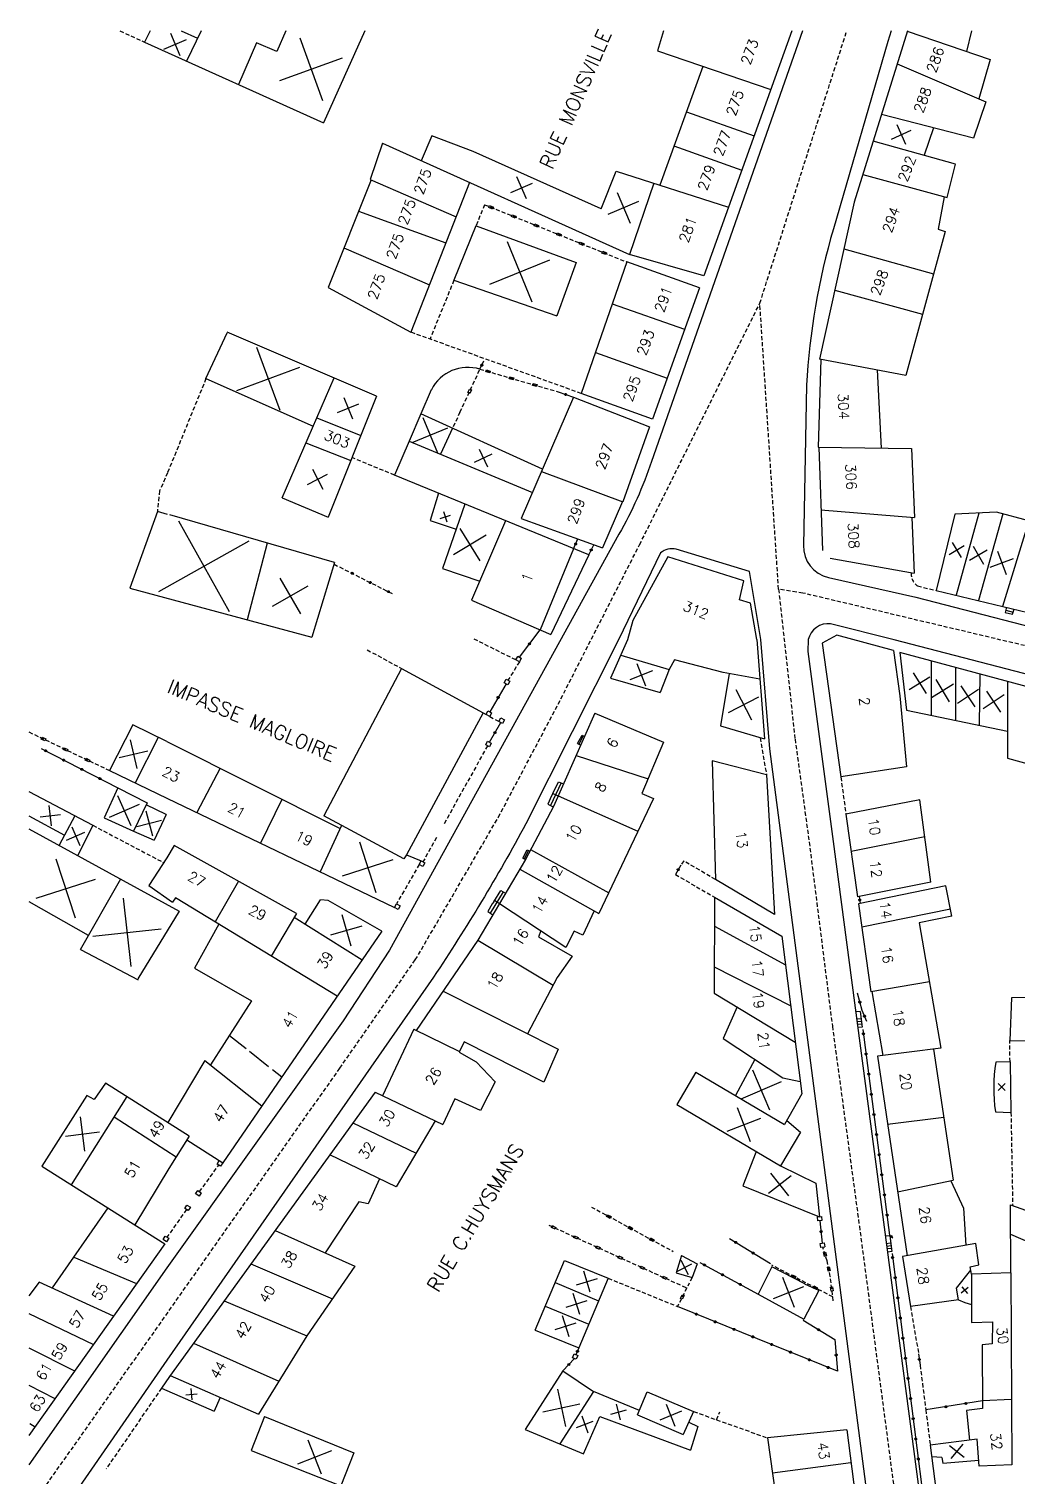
# Model space of a CAD drawing. Header units: millimetres. Extents: x 114000 to 115000, y 124000 to 125000.
# Drawn here: x 114000 to 114121.7, y 124822.1 to 125000.2 of the extents above; entities that cross this region are included whole.
import ezdxf
from ezdxf.enums import TextEntityAlignment as Align

# ---------------------------------------------------------------- set-up
doc = ezdxf.new("R2010")
doc.units = ezdxf.units.MM
doc.linetypes.add('DASHED', pattern=[0.75, 0.5, -0.25])
for name, color, linetype in [('W0001', 6, 'DASHED'), ('W0008', 7, 'CONTINUOUS'), ('W0100', 7, 'CONTINUOUS'), ('W0112', 1, 'DASHED'), ('W0322', 7, 'CONTINUOUS'), ('W0989', 7, 'CONTINUOUS'), ('W0991', 7, 'CONTINUOUS')]:
    doc.layers.add(name, color=color, linetype=linetype)
doc.styles.get("Standard").update_dxf_attribs({"font": 'romans.shx', "width": 0.85})

msp = doc.modelspace()

# ---------------------------------------------------------------- linework, layer by layer
at = {"layer": 'W0001'}
for points in [[(114500, 124825.23), (114463.44, 124840.85), (114433.06, 124853.7), (114416.75, 124858.21), (114409.12, 124859.6), (114400.09, 124860.46), (114376.52, 124862.24), (114350.74, 124864.93), (114327.39, 124868.44), (114275.94, 124875.56), (114247.16, 124879.74), (114233.18, 124882.1), (114221.74, 124883.91), (114214.66, 124885.18), (114209.22, 124887.72), (114172.9, 124906.05), (114141.46, 124919.36), (114135.75, 124921.19), (114095.28, 124930.78), (114092.31, 124931.24), (114090, 124966.46), (114100.71, 125000)], [(114000, 124817.91), (114038.28, 124872.27), (114047.58, 124885.61), (114057.81, 124903.19), (114065.17, 124917.1), (114075.19, 124936.72), (114090, 124966.46)], [(114092.31, 124931.24), (114094.34, 124912.78), (114096.08, 124900.1), (114098.93, 124877.45), (114102.26, 124852.82), (114107.03, 124816.69), (114115.64, 124750.08)]]:
    msp.add_lwpolyline(points, dxfattribs=at)
at = {"layer": 'W0008'}
for points in [[(114095.24, 125000), (114076.66, 124946.97, -0.049659), (114072.66, 124938.03), (114065.35, 124924.76), (114044.4, 124886.82), (114038.69, 124878.12), (114017, 124847.68), (114000, 124823.44)], [(114106.16, 125000), (114105.76, 124998.69), (114099.06, 124975.61, 0.057379), (114095.75, 124956.36), (114095.38, 124936.65, 0.359933), (114098.46, 124932.69), (114109.23, 124930.26), (114129.52, 124925.03), (114135.37, 124923.61, 0.402641), (114138.03, 124925.08), (114150.19, 124949.87), (114168.95, 124990.94), (114169.97, 124992.9), (114173.14, 125000)], [(114112.09, 124750), (114109.8, 124769.52), (114091.24, 124911.6), (114090.11, 124925.04), (114088.74, 124933.42), (114079.71, 124936.17, 0.23032), (114077.77, 124935.72), (114072.6, 124925.03), (114061.2, 124902.37, -0.023855), (114049.82, 124883.49), (114017, 124836.33), (114000, 124811.74)], [(114250.4, 124876.69), (114222.65, 124880.37, -0.066673), (114210.19, 124883.94), (114177.17, 124900.17, 0.048496), (114137.37, 124917.01), (114106.56, 124925.03), (114098.71, 124927, 0.37872), (114095.97, 124925.04), (114095.9, 124923.58), (114099.03, 124900.17), (114118.88, 124750)]]:
    msp.add_lwpolyline(points, format="xyb", dxfattribs=at)
for points in [[(114049.55, 124955.81), (114048.27, 124952.83)], [(114120.91, 124847.07), (114120.88, 124855.44), (114123.42, 124854.57)]]:
    msp.add_lwpolyline(points, dxfattribs=at)
msp.add_arc((114054.07, 124953.47), 5.09, 73.1753, 152.5664, dxfattribs=at)
at = {"layer": 'W0100'}
for points in [[(114014.91, 125000), (114014.25, 124998.6)], [(114018.76, 125000), (114020.77, 124999.1)], [(114021.21, 125000), (114019.41, 124996.25)], [(114031.65, 125000), (114030.51, 124997.47)], [(114041.35, 125000), (114036.26, 124988.66)], [(114078.12, 125000), (114077.4, 124997.52)], [(114093.95, 125000), (114083.11, 124969.83)], [(114108.18, 125000), (114101.63, 124978.9)], [(114108.16, 124999.94), (114118.36, 124996.45)], [(114116.05, 125000), (114115.44, 124997.45)], [(114014.25, 124998.6), (114036.26, 124988.66)], [(114028.04, 124998.52), (114025.8, 124993.37)], [(114030.51, 124997.47), (114028.04, 124998.52)], [(114077.4, 124997.52), (114091.36, 124992.78)], [(114106.92, 124995.95), (114117.85, 124991.25)], [(114118.36, 124996.45), (114116.96, 124991.63)], [(114083, 124995.62), (114077.67, 124981.01)], [(114117.85, 124991.25), (114116.33, 124986.79)], [(114080.96, 124990.04), (114089.3, 124987.05)], [(114116.33, 124986.79), (114104.97, 124989.68)], [(114049.6, 124987.06), (114048.3, 124984.01)], [(114054.7, 124985.15), (114049.6, 124987.06)], [(114111.38, 124988.05), (114110.22, 124984.68)], [(114043.55, 124986.15), (114042, 124981.71)], [(114043.55, 124986.15), (114073.94, 124972.48)], [(114070.48, 124978.08), (114054.7, 124985.15)], [(114079.42, 124985.82), (114087.79, 124982.84)], [(114114.1, 124983.6), (114103.96, 124986.42)], [(114113.06, 124979.46), (114114.1, 124983.6)], [(114042.14, 124981.65), (114036.84, 124968.4)], [(114042, 124981.71), (114052.6, 124977.09)], [(114070.48, 124978.08), (114072.3, 124982.72)], [(114072.3, 124982.72), (114086.15, 124978.3)], [(114102.69, 124982.33), (114113.06, 124979.46)], [(114054.27, 124981.33), (114047.02, 124962.9)], [(114076.97, 124981.23), (114073.94, 124972.48)], [(114101.63, 124978.9), (114097.37, 124959.58)], [(114112.69, 124979.57), (114111.98, 124975.58)], [(114040.59, 124977.78), (114051.35, 124973.89)], [(114055.05, 124976), (114052.33, 124969.28)], [(114055.06, 124976), (114067.4, 124971.49)], [(114112.84, 124975.31), (114107.97, 124957.57)], [(114111.98, 124975.58), (114112.84, 124975.31)], [(114038.79, 124973.29), (114049.31, 124968.73)], [(114100.36, 124973.15), (114111.4, 124970.06)], [(114067.4, 124971.49), (114065, 124964.92)], [(114073.61, 124971.54), (114068.01, 124955.35)], [(114082.58, 124968.37), (114073.61, 124971.54)], [(114083.11, 124969.83), (114073.94, 124972.48)], [(114052.33, 124969.28), (114065, 124964.92)], [(114036.84, 124968.4), (114047.02, 124962.9)], [(114082.58, 124968.37), (114076.78, 124952.2)], [(114099.24, 124968.06), (114110.04, 124965.11)], [(114071.83, 124966.4), (114080.74, 124963.25)], [(114021.8, 124957.18), (114024.39, 124962.8)], [(114042.8, 124955.03), (114024.43, 124962.89)], [(114069.75, 124960.38), (114078.59, 124957.24)], [(114097.5, 124959.56), (114097.17, 124948.72)], [(114107.97, 124957.57), (114097.37, 124959.58)], [(114021.8, 124957.18), (114035, 124951.32)], [(114031.18, 124942.48), (114037.57, 124957.27)], [(114104.44, 124958.24), (114104.96, 124948.61)], [(114042.8, 124955.03), (114036.83, 124940.11)], [(114067.05, 124954.9), (114060.61, 124939.96)], [(114067.05, 124954.9), (114076.43, 124951.25)], [(114076.78, 124952.2), (114068.01, 124955.35)], [(114035.44, 124952.34), (114040.86, 124950.19)], [(114048.27, 124952.83), (114046.83, 124949.47)], [(114063.23, 124946.03), (114048.27, 124952.83)], [(114076.43, 124951.25), (114073.12, 124942.02)], [(114046.83, 124949.47), (114045.03, 124945.29)], [(114046.83, 124949.47), (114062, 124943.17)], [(114052.17, 124951.06), (114050.68, 124947.87)], [(114034.11, 124949.27), (114039.63, 124947.1)], [(114097.17, 124948.72), (114108.67, 124948.56)], [(114097.25, 124948.72), (114097.7, 124936.01)], [(114108.67, 124948.56), (114109.04, 124940.06)], [(114068.95, 124935.47), (114045.03, 124945.29)], [(114063.11, 124945.75), (114073.12, 124942.02)], [(114031.18, 124942.48), (114036.83, 124940.11)], [(114050.44, 124943.07), (114049.4, 124939.71)], [(114015.82, 124940.83), (114012.44, 124931.37)], [(114017.07, 124940.44), (114015.82, 124940.83)], [(114053.68, 124941.73), (114050.93, 124933.82)], [(114073.09, 124942.03), (114070.63, 124936.34)], [(114097.52, 124941.01), (114109.04, 124940.06)], [(114119.16, 124940.73), (114114, 124940.48)], [(114116.96, 124940.62), (114114.18, 124930.51)], [(114123.11, 124939.68), (114119.16, 124940.73)], [(114037.62, 124934.53), (114017.33, 124940.42)], [(114049.4, 124939.71), (114052.62, 124938.66)], [(114058.7, 124939.67), (114054.5, 124929.89)], [(114060.61, 124939.96), (114070.63, 124936.34)], [(114108.7, 124940.08), (114109.02, 124933.22)], [(114114, 124940.48), (114111.71, 124931.1)], [(114119.94, 124940.52), (114116.94, 124929.84)], [(114123.11, 124939.68), (114119.9, 124929.13)], [(114029.34, 124936.93), (114026.89, 124927.48)], [(114067.07, 124936.23), (114062.94, 124926.24)], [(114068.95, 124935.47), (114064.26, 124925.67)], [(114078.67, 124935.23), (114074.35, 124927.39)], [(114088.02, 124932.3), (114078.67, 124935.23)], [(114037.62, 124934.53), (114034.83, 124925.34)], [(114050.93, 124933.82), (114055.52, 124932.26)], [(114098.66, 124935.07), (114109.02, 124933.22)], [(114087.5, 124929.96), (114088.02, 124932.3)], [(114012.44, 124931.37), (114034.83, 124925.34)], [(114054.5, 124929.89), (114064.26, 124925.67)], [(114088.85, 124929.54), (114087.5, 124929.96)], [(114111.71, 124931.1), (114137.36, 124924.94)], [(114089.64, 124925.04), (114088.85, 124929.54)], [(114120.39, 124929.02), (114120.23, 124928.38)], [(114120.23, 124928.38), (114121.11, 124928.17)], [(114120.3, 124928.66), (114121.2, 124928.44)], [(114121.11, 124928.17), (114121.33, 124928.79)], [(114074.35, 124927.39), (114073.72, 124925)], [(114073.72, 124925), (114071.63, 124920.31)], [(114089.64, 124925.04), (114090.58, 124912.81)], [(114099.47, 124925.58), (114097.67, 124924.6)], [(114097.67, 124924.6), (114099.97, 124908.13)], [(114106.45, 124923.69), (114099.47, 124925.58)], [(114072.88, 124923.11), (114078.82, 124921.38)], [(114106.45, 124923.69), (114107.25, 124918.14)], [(114139.13, 124914.87), (114107.26, 124923.47)], [(114107.26, 124923.47), (114108.08, 124916.35)], [(114045.89, 124921.48), (114036.3, 124903.33)], [(114045.89, 124921.48), (114055.93, 124916.03)], [(114078.82, 124921.38), (114077.74, 124918.52)], [(114079.48, 124922.57), (114078.82, 124921.38)], [(114085.48, 124921), (114079.48, 124922.57)], [(114090.02, 124920.17), (114085.48, 124921)], [(114111.12, 124922.43), (114111.12, 124915.72)], [(114114.11, 124921.62), (114114.11, 124915.11)], [(114071.63, 124920.31), (114077.74, 124918.52)], [(114086.21, 124920.87), (114085.17, 124914.42)], [(114117.09, 124920.82), (114117.03, 124914.5)], [(114120.51, 124919.9), (114120.5, 124910.43)], [(114107.25, 124918.14), (114108.07, 124909.38)], [(114055.93, 124916.03), (114046.5, 124898.55)], [(114069.7, 124915.98), (114064.58, 124904.51)], [(114069.7, 124915.98), (114078.13, 124912.41)], [(114108.08, 124916.35), (114120.51, 124913.78)], [(114012.81, 124914.55), (114009.92, 124908.92)], [(114017, 124912.48), (114012.81, 124914.55)], [(114085.17, 124914.42), (114090.58, 124912.81)], [(114015.9, 124912.98), (114013.08, 124907.41)], [(114017, 124912.48), (114038.32, 124901.78)], [(114067.57, 124912.27), (114068.11, 124913.26)], [(114067.57, 124912.27), (114067.94, 124912.05)], [(114067.76, 124912.16), (114068.26, 124913.19)], [(114068.11, 124913.26), (114068.42, 124913.11)], [(114078.13, 124912.41), (114075.48, 124906.1)], [(114067.38, 124910.79), (114076.24, 124907.92)], [(114120.5, 124910.43), (114129.44, 124907.99)], [(114009.92, 124908.92), (114017, 124905.53)], [(114023.54, 124909.2), (114020.68, 124903.77)], [(114090.83, 124908.4), (114084.15, 124910.1)], [(114084.15, 124910.1), (114084.54, 124895.5)], [(114108.07, 124909.38), (114099.97, 124908.13)], [(114010.95, 124906.79), (114009.26, 124903.1)], [(114010.95, 124906.79), (114014.55, 124904.95)], [(114065.52, 124907.41), (114064.22, 124904.63)], [(114064.5, 124906.08), (114065.22, 124907.54)], [(114065.22, 124907.54), (114065.82, 124907.28)], [(114090.83, 124908.4), (114091.8, 124891.22)], [(114000, 124906.35), (114007.87, 124902.18)], [(114014.55, 124904.95), (114012.87, 124901.45)], [(114017, 124905.53), (114045.01, 124892.07)], [(114031.16, 124905.37), (114028.5, 124900)], [(114064.34, 124905.79), (114063.89, 124904.8)], [(114064.5, 124906.08), (114064.34, 124905.79)], [(114064.5, 124906.08), (114065.15, 124905.79)], [(114065.15, 124905.79), (114074.99, 124901.45)], [(114076.9, 124905.5), (114070.19, 124891.33)], [(114075.48, 124906.1), (114076.9, 124905.5)], [(114109.7, 124905.33), (114100.61, 124903.55)], [(114111.07, 124895.17), (114109.7, 124905.33)], [(114000, 124903.33), (114004.38, 124900.97)], [(114005.65, 124903.35), (114003.72, 124899.73)], [(114016.89, 124903.52), (114014.43, 124904.7)], [(114016.89, 124903.52), (114015.41, 124900.34)], [(114046.15, 124898.04), (114036.3, 124903.33)], [(114064.58, 124904.51), (114061.13, 124897.98)], [(114063.89, 124904.8), (114064.55, 124904.45)], [(114100.61, 124903.55), (114102.04, 124893.36)], [(114000, 124901.76), (114018.51, 124891.61)], [(114007.87, 124902.18), (114006.01, 124898.48)], [(114009.26, 124903.1), (114012.87, 124901.45)], [(114012.87, 124901.45), (114015.41, 124900.34)], [(114038.49, 124902.15), (114035.86, 124896.47)], [(114017.9, 124899.71), (114017, 124898.19)], [(114032.95, 124891.34), (114017.9, 124899.71)], [(114110.31, 124900.78), (114101.25, 124898.97)], [(114017, 124898.19), (114014.75, 124894.78)], [(114046.5, 124898.55), (114046.15, 124898.04)], [(114046.5, 124898.55), (114048.31, 124897.8)], [(114061.13, 124897.98), (114055.29, 124888.03)], [(114060.82, 124898.15), (114061.36, 124899.15)], [(114060.82, 124898.15), (114061.13, 124897.97)], [(114061.01, 124898.04), (114061.51, 124899.07)], [(114061.36, 124899.15), (114061.67, 124898.99)], [(114061.77, 124899.19), (114071.39, 124893.87)], [(114060.43, 124896.78), (114070.19, 124891.33)], [(114006.33, 124886.88), (114011.33, 124895.58)], [(114014.75, 124894.78), (114017.68, 124892.72)], [(114025.79, 124895.32), (114022.93, 124890.28)], [(114091.8, 124891.22), (114084.54, 124895.5)], [(114111.07, 124895.17), (114102.04, 124893.36)], [(114112.91, 124894.72), (114102.16, 124892.5)], [(114113.66, 124891.01), (114112.91, 124894.72)], [(114000, 124892.81), (114007.3, 124888.67)], [(114018.06, 124893.25), (114017.68, 124892.72)], [(114037.94, 124881.13), (114018.06, 124893.25)], [(114034, 124890.03), (114035.89, 124893)], [(114036.83, 124892.94), (114035.89, 124893)], [(114043.46, 124889.16), (114036.83, 124892.94)], [(114057.06, 124892.5), (114056.5, 124891.56)], [(114058.41, 124893.98), (114056.81, 124891.35)], [(114057.24, 124892.76), (114057.06, 124892.5)], [(114057.24, 124892.76), (114058.12, 124894.14)], [(114057.93, 124892.52), (114057.34, 124892.91)], [(114066.11, 124887.14), (114057.93, 124892.52)], [(114058.12, 124894.14), (114058.69, 124893.81)], [(114084.43, 124893.33), (114084.38, 124881.52)], [(114084.43, 124893.33), (114092.73, 124888.54)], [(114102.16, 124892.5), (114103.67, 124881.69)], [(114018.51, 124891.61), (114013.42, 124883.29)], [(114032.95, 124891.34), (114029.83, 124886.07)], [(114032.67, 124890.86), (114041.02, 124885.62)], [(114056.5, 124891.56), (114057.12, 124891.15)], [(114069.61, 124891.65), (114068.2, 124888.67)], [(114113.48, 124891.85), (114102.56, 124889.64)], [(114113.66, 124891.01), (114109.64, 124890.16)], [(114023.37, 124890.01), (114020.39, 124884.61)], [(114043.46, 124889.16), (114023.86, 124860.63)], [(114063.02, 124889.18), (114062.73, 124888.44)], [(114067.15, 124889.16), (114066.11, 124887.14)], [(114068.2, 124888.67), (114067.15, 124889.16)], [(114084.42, 124889.76), (114093.17, 124885.01)], [(114109.64, 124890.16), (114112.3, 124874.74)], [(114055.29, 124888.03), (114047.69, 124876.93)], [(114055.29, 124888.03), (114064.54, 124882.51)], [(114062.73, 124888.44), (114066.88, 124886.06)], [(114092.73, 124888.54), (114095.16, 124869.1)], [(114006.33, 124886.88), (114013.44, 124883.17)], [(114066.88, 124886.06), (114065.04, 124883.45)], [(114020.39, 124884.61), (114027.39, 124880.59)], [(114084.39, 124884.74), (114093.8, 124879.95)], [(114050.99, 124881.74), (114065.15, 124874.61)], [(114065.04, 124883.45), (114061.38, 124876.51)], [(114110.89, 124882.93), (114103.67, 124881.69)], [(114027.39, 124880.59), (114022.37, 124872.67)], [(114084.38, 124881.52), (114094.36, 124875.48)], [(114103.8, 124881.72), (114105.16, 124873.85)], [(114120.98, 124880.94), (114120.77, 124875.69)], [(114123.91, 124880.98), (114120.98, 124880.94)], [(114087.2, 124879.82), (114085.48, 124875.95)], [(114102.35, 124879.26), (114101.81, 124879.21)], [(114101.92, 124878.35), (114102.46, 124878.41)], [(114102.35, 124879.26), (114102.6, 124877.32)], [(114047.38, 124877.08), (114043.54, 124868.88)], [(114047.38, 124877.08), (114053.01, 124874.32)], [(114102.51, 124878.03), (114101.97, 124877.97)], [(114102.55, 124877.71), (114102.01, 124877.66)], [(114102.6, 124877.32), (114102.06, 124877.27)], [(114024.68, 124876.31), (114026.74, 124874.7)], [(114053.6, 124875.53), (114052.98, 124874.27)], [(114063.42, 124870.57), (114053.6, 124875.53)], [(114065.15, 124874.61), (114063.42, 124870.57)], [(114085.48, 124875.95), (114092.84, 124871.07)], [(114112.3, 124874.74), (114104.48, 124873.77)], [(114111.37, 124874.62), (114113.8, 124858.47)], [(114120.77, 124875.69), (114135.24, 124875.54)], [(114021.66, 124873.24), (114017.11, 124865.58)], [(114021.66, 124873.24), (114028.68, 124867.65)], [(114027.18, 124874.38), (114029.49, 124872.5)], [(114052.98, 124874.27), (114055.09, 124873.07)], [(114055.09, 124873.07), (114057.42, 124870.61)], [(114089.39, 124873.36), (114086.99, 124868.91)], [(114104.48, 124873.77), (114108.14, 124849.19)], [(114120.81, 124873.07), (114119.06, 124873)], [(114120.81, 124873.07), (114120.93, 124866.83)], [(114029.98, 124872.1), (114031.13, 124871.21)], [(114082.14, 124871.77), (114079.78, 124867.82)], [(114082.14, 124871.77), (114093.04, 124865.34)], [(114092.84, 124871.07), (114094.97, 124870.65)], [(114009.41, 124870.45), (114008.04, 124868.44)], [(114019.75, 124863.92), (114009.41, 124870.45)], [(114042.62, 124869.32), (114017.31, 124834.33)], [(114042.62, 124869.32), (114050.97, 124865.35)], [(114057.42, 124870.61), (114055.61, 124867.07)], [(114007.13, 124868.92), (114001.59, 124860.2)], [(114012.06, 124868.78), (114005.21, 124857.92)], [(114008.04, 124868.44), (114007.13, 124868.92)], [(114052.44, 124868.5), (114050.97, 124865.35)], [(114055.61, 124867.07), (114052.44, 124868.5)], [(114079.78, 124867.82), (114092.55, 124860.24)], [(114095.16, 124869.1), (114093.04, 124865.34)], [(114010.48, 124866.28), (114018.15, 124861.36)], [(114050.01, 124865.81), (114045.24, 124857.66)], [(114093.31, 124865.82), (114095, 124864.42)], [(114112.64, 124866.22), (114105.74, 124865.34)], [(114119.02, 124866.92), (114120.93, 124866.83)], [(114019.75, 124863.92), (114017.24, 124859.91)], [(114039.88, 124865.53), (114047.67, 124861.81)], [(114095, 124864.42), (114092.55, 124860.24)], [(114019.45, 124863.44), (114023.86, 124860.63)], [(114045.24, 124857.66), (114037.04, 124861.61)], [(114089.53, 124861.88), (114087.9, 124857.79)], [(114001.59, 124860.2), (114016.72, 124850.66)], [(114017.24, 124859.91), (114013.02, 124852.99)], [(114043.17, 124858.66), (114041.77, 124855.57)], [(114092.55, 124860.24), (114096.89, 124858.14)], [(114087.9, 124857.79), (114097.34, 124853.99)], [(114096.89, 124858.14), (114097.34, 124853.99)], [(114106.97, 124857.05), (114113.8, 124858.47)], [(114113.54, 124858.42), (114115.1, 124855.05)], [(114009.72, 124855.08), (114002.86, 124845.22)], [(114040.64, 124855.82), (114036.48, 124849.54)], [(114041.77, 124855.57), (114040.64, 124855.82)], [(114115.1, 124855.05), (114115.38, 124850.48)], [(114030.31, 124852.3), (114040.15, 124847.9)], [(114106, 124851.63), (114105.46, 124851.58)], [(114106, 124851.63), (114106.25, 124849.69)], [(114016.72, 124850.66), (114000, 124827.06)], [(114105.57, 124850.71), (114106.11, 124850.78)], [(114106.16, 124850.4), (114105.62, 124850.33)], [(114106.2, 124850.08), (114105.66, 124850.02)], [(114106.25, 124849.69), (114105.71, 124849.64)], [(114116.62, 124850.7), (114107.57, 124849.09)], [(114116.96, 124848.05), (114116.62, 124850.7)], [(114005.51, 124849.02), (114013.24, 124845.75)], [(114027.33, 124848.18), (114037.39, 124843.9)], [(114040.15, 124847.9), (114034.23, 124839.33)], [(114062.34, 124840.02), (114065.93, 124848.6)], [(114065.93, 124848.6), (114071.31, 124846.42)], [(114080.36, 124849.2), (114079.68, 124847.09)], [(114080.36, 124849.2), (114082.27, 124848.17)], [(114082.27, 124848.17), (114081.65, 124846.5)], [(114107.57, 124849.09), (114108.55, 124842.93)], [(114115.9, 124847.84), (114116.96, 124848.05)], [(114071.31, 124846.42), (114067.71, 124837.83)], [(114079.68, 124847.09), (114081.65, 124846.5)], [(114091.46, 124847.84), (114089.78, 124844.46)], [(114095.55, 124845.72), (114091.46, 124847.84)], [(114114.24, 124845.19), (114115.98, 124847.39)], [(114116.06, 124846.93), (114115.9, 124847.84)], [(114120.91, 124847.07), (114116.06, 124846.93)], [(114116.06, 124846.93), (114116.06, 124840.98)], [(114120.91, 124847.07), (114121.02, 124823.46)], [(114001.28, 124845.94), (114000, 124844.23)], [(114010.41, 124841.76), (114001.28, 124845.94)], [(114064.8, 124845.9), (114070.14, 124843.63)], [(114089.78, 124844.46), (114095.41, 124841.39)], [(114097.28, 124844.9), (114095.41, 124841.39)], [(114097.28, 124844.9), (114095.54, 124845.7)], [(114114.45, 124843.77), (114114.24, 124845.19)], [(114024.04, 124843.63), (114034.23, 124839.33)], [(114063.58, 124842.98), (114068.93, 124840.75)], [(114114.45, 124843.77), (114108.55, 124842.93)], [(114114.45, 124843.77), (114115.24, 124843.42)], [(114115.24, 124843.42), (114116.06, 124843.2)], [(114000, 124842.08), (114007.94, 124838.26)], [(114116.06, 124840.98), (114118.66, 124841.05)], [(114118.66, 124841.05), (114118.61, 124838.32)], [(114034.23, 124839.33), (114028.28, 124829.66)], [(114062.34, 124840.02), (114067.71, 124837.83)], [(114000, 124837.83), (114005.63, 124835.01)], [(114020.28, 124838.42), (114030.78, 124833.73)], [(114118.61, 124838.32), (114117.38, 124838.21)], [(114117.38, 124838.21), (114117.41, 124830.39)], [(114017.31, 124834.33), (114016.32, 124832.88)], [(114017.4, 124834.44), (114028.28, 124829.66)], [(114065.76, 124835.03), (114061.12, 124827.79)], [(114065.76, 124835.03), (114069.51, 124832.47)], [(114000, 124833.25), (114003.2, 124831.59)], [(114016.32, 124832.88), (114022.81, 124830.06)], [(114069.51, 124832.47), (114065.37, 124826.01)], [(114075.17, 124830.15), (114069.51, 124832.47)], [(114074.94, 124829.6), (114076.14, 124832.45)], [(114076.14, 124832.45), (114081.84, 124830)], [(114023.51, 124831.67), (114022.81, 124830.06)], [(114117.41, 124830.39), (114115.47, 124830.12)], [(114115.47, 124830.12), (114115.84, 124826.47)], [(114120.99, 124831.48), (114117.41, 124831.33)], [(114000.1, 124828.55), (114000.76, 124828.14)], [(114028.99, 124829.41), (114027.36, 124825.21)], [(114028.99, 124829.41), (114040.02, 124824.93)], [(114068.27, 124824.8), (114070.29, 124829.4)], [(114070.29, 124829.4), (114081.45, 124825.24)], [(114074.94, 124829.6), (114080.58, 124827.18)], [(114081.84, 124830), (114080.58, 124827.18)], [(114081.24, 124828.68), (114082.35, 124828.18)], [(114061.12, 124827.79), (114068.27, 124824.8)], [(114082.35, 124828.18), (114081.45, 124825.24)], [(114100.7, 124827.74), (114090.94, 124826.76)], [(114090.94, 124826.76), (114093.89, 124805.73)], [(114100.7, 124827.74), (114109.01, 124763.08)], [(114116.77, 124826.59), (114110.99, 124825.87)], [(114117, 124823.27), (114116.77, 124826.59)], [(114027.36, 124825.21), (114038.39, 124820.85)], [(114040.02, 124824.93), (114038.39, 124820.85)], [(114110.99, 124825.87), (114118.27, 124769.09)], [(114101.22, 124823.7), (114091.55, 124822.4)], [(114112.4, 124824.36), (114111.18, 124824.44)], [(114112.4, 124824.36), (114112.55, 124823.66)], [(114112.55, 124823.66), (114116.95, 124824.03)], [(114121.02, 124823.46), (114117, 124823.27)]]:
    msp.add_lwpolyline(points, dxfattribs=at)
msp.add_arc((114139.93, 124869.82), 21.12, 171.3298, 187.8897, dxfattribs=at)
at = {"layer": 'W0112'}
for p, q in [((114056.64, 124978.25), (114056.73, 124978.48)), ((114057.1, 124978.06), (114056.64, 124978.25)), ((114056.73, 124978.48), (114057.2, 124978.29)), ((114057.2, 124978.29), (114057.1, 124978.06)), ((114059.42, 124977.12), (114059.51, 124977.36)), ((114059.89, 124976.94), (114059.42, 124977.12)), ((114059.51, 124977.36), (114059.98, 124977.17)), ((114059.98, 124977.17), (114059.89, 124976.94)), ((114062.2, 124976), (114062.3, 124976.24)), ((114062.3, 124976.24), (114062.76, 124976.05)), ((114062.67, 124975.82), (114062.2, 124976)), ((114062.76, 124976.05), (114062.67, 124975.82)), ((114064.99, 124974.88), (114065.08, 124975.11)), ((114065.45, 124974.7), (114064.99, 124974.88)), ((114065.08, 124975.11), (114065.54, 124974.93)), ((114065.54, 124974.93), (114065.45, 124974.7)), ((114067.77, 124973.76), (114067.86, 124973.99)), ((114068.23, 124973.57), (114067.77, 124973.76)), ((114067.86, 124973.99), (114068.33, 124973.81)), ((114068.33, 124973.81), (114068.23, 124973.57)), ((114070.55, 124972.64), (114070.65, 124972.87)), ((114071.02, 124972.45), (114070.55, 124972.64)), ((114070.65, 124972.87), (114071.11, 124972.68)), ((114071.11, 124972.68), (114071.02, 124972.45)), ((114056.26, 124958), (114056.33, 124958.25)), ((114056.74, 124957.87), (114056.26, 124958)), ((114056.33, 124958.25), (114056.81, 124958.11)), ((114056.81, 124958.11), (114056.74, 124957.87)), ((114059.14, 124957.17), (114059.21, 124957.41)), ((114059.62, 124957.03), (114059.14, 124957.17)), ((114059.21, 124957.41), (114059.69, 124957.27)), ((114059.69, 124957.27), (114059.62, 124957.03)), ((114062.02, 124956.34), (114062.09, 124956.58)), ((114062.09, 124956.58), (114062.57, 124956.44)), ((114054.06, 124955.45), (114054.27, 124955.9)), ((114054.29, 124955.34), (114054.06, 124955.45)), ((114054.27, 124955.9), (114054.5, 124955.8)), ((114054.5, 124955.8), (114054.29, 124955.34)), ((114062.5, 124956.2), (114062.02, 124956.34)), ((114062.57, 124956.44), (114062.5, 124956.2)), ((114059.96, 124922.54), (114060.19, 124922.99)), ((114060.19, 124922.99), (114060.63, 124922.76)), ((114060.63, 124922.76), (114060.4, 124922.31)), ((114060.4, 124922.31), (114059.96, 124922.54)), ((114058.53, 124919.72), (114058.77, 124920.16)), ((114058.98, 124919.49), (114058.53, 124919.72)), ((114058.77, 124920.16), (114059.21, 124919.93)), ((114059.21, 124919.93), (114058.98, 124919.49)), ((114056.29, 124915.82), (114056.52, 124916.27)), ((114056.74, 124915.59), (114056.29, 124915.82)), ((114056.52, 124916.27), (114056.97, 124916.04)), ((114056.97, 124916.04), (114056.74, 124915.59)), ((114057.88, 124914.96), (114058.11, 124915.41)), ((114058.32, 124914.73), (114057.88, 124914.96)), ((114058.11, 124915.41), (114058.55, 124915.17)), ((114058.55, 124915.17), (114058.32, 124914.73)), ((114001.52, 124912.8), (114001.63, 124913.03)), ((114001.97, 124912.59), (114001.52, 124912.8)), ((114001.63, 124913.03), (114002.08, 124912.81)), ((114002.08, 124912.81), (114001.97, 124912.59)), ((114056.25, 124912.09), (114056.48, 124912.54)), ((114056.7, 124911.86), (114056.25, 124912.09)), ((114056.48, 124912.54), (114056.93, 124912.3)), ((114056.93, 124912.3), (114056.7, 124911.86)), ((114004.23, 124911.51), (114004.33, 124911.73)), ((114004.68, 124911.29), (114004.23, 124911.51)), ((114004.33, 124911.73), (114004.78, 124911.52)), ((114004.78, 124911.52), (114004.68, 124911.29)), ((114006.93, 124910.21), (114007.04, 124910.44)), ((114007.04, 124910.44), (114007.49, 124910.22)), ((114007.38, 124910), (114006.93, 124910.21)), ((114007.49, 124910.22), (114007.38, 124910)), ((114048.06, 124897.36), (114048.31, 124897.8)), ((114048.31, 124897.8), (114048.74, 124897.55)), ((114048.49, 124897.11), (114048.06, 124897.36)), ((114048.74, 124897.55), (114048.49, 124897.11)), ((114045.01, 124892.07), (114045.26, 124892.5)), ((114045.26, 124892.5), (114045.7, 124892.25)), ((114045.45, 124891.82), (114045.01, 124892.07)), ((114045.7, 124892.25), (114045.45, 124891.82)), ((114023.17, 124860.48), (114023.44, 124860.9)), ((114023.59, 124860.21), (114023.17, 124860.48)), ((114023.44, 124860.9), (114023.86, 124860.63)), ((114023.86, 124860.63), (114023.59, 124860.21)), ((114020.53, 124856.79), (114020.8, 124857.22)), ((114020.96, 124856.53), (114020.53, 124856.79)), ((114020.8, 124857.22), (114021.22, 124856.95)), ((114021.22, 124856.95), (114020.96, 124856.53)), ((114019.19, 124855.01), (114019.46, 124855.43)), ((114019.61, 124854.74), (114019.19, 124855.01)), ((114019.46, 124855.43), (114019.88, 124855.17)), ((114019.88, 124855.17), (114019.61, 124854.74)), ((114071.14, 124854.02), (114071.26, 124854.24)), ((114071.58, 124853.78), (114071.14, 124854.02)), ((114071.26, 124854.24), (114071.7, 124854)), ((114071.7, 124854), (114071.58, 124853.78)), ((114097.09, 124853.97), (114097.59, 124854.02)), ((114097.15, 124853.47), (114097.09, 124853.97)), ((114097.64, 124853.52), (114097.15, 124853.47)), ((114097.59, 124854.02), (114097.64, 124853.52)), ((114016.52, 124851.17), (114016.79, 124851.6)), ((114016.79, 124851.6), (114017.21, 124851.33)), ((114064.34, 124852.66), (114064.45, 124852.89)), ((114064.8, 124852.46), (114064.34, 124852.66)), ((114064.45, 124852.89), (114064.9, 124852.68)), ((114064.9, 124852.68), (114064.8, 124852.46)), ((114067.07, 124851.42), (114067.18, 124851.65)), ((114067.18, 124851.65), (114067.63, 124851.44)), ((114073.78, 124852.59), (114073.9, 124852.81)), ((114074.22, 124852.35), (114073.78, 124852.59)), ((114073.9, 124852.81), (114074.34, 124852.57)), ((114074.34, 124852.57), (114074.22, 124852.35)), ((114016.94, 124850.9), (114016.52, 124851.17)), ((114017.21, 124851.33), (114016.94, 124850.9)), ((114067.53, 124851.21), (114067.07, 124851.42)), ((114067.63, 124851.44), (114067.53, 124851.21)), ((114069.8, 124850.18), (114069.91, 124850.41)), ((114070.26, 124849.97), (114069.8, 124850.18)), ((114069.91, 124850.41), (114070.36, 124850.2)), ((114070.36, 124850.2), (114070.26, 124849.97)), ((114076.42, 124851.16), (114076.54, 124851.38)), ((114076.86, 124850.92), (114076.42, 124851.16)), ((114076.54, 124851.38), (114076.98, 124851.14)), ((114076.98, 124851.14), (114076.86, 124850.92)), ((114097.44, 124850.71), (114097.94, 124850.76)), ((114097.5, 124850.21), (114097.44, 124850.71)), ((114097.99, 124850.26), (114097.5, 124850.21)), ((114097.94, 124850.76), (114097.99, 124850.26)), ((114072.53, 124848.93), (114072.64, 124849.16)), ((114072.99, 124848.73), (114072.53, 124848.93)), ((114072.64, 124849.16), (114073.09, 124848.96)), ((114073.09, 124848.96), (114072.99, 124848.73)), ((114075.27, 124847.69), (114075.37, 124847.92)), ((114075.37, 124847.92), (114075.82, 124847.71)), ((114097.83, 124849.57), (114098.07, 124849.64)), ((114097.98, 124849.09), (114097.83, 124849.57)), ((114098.22, 124849.17), (114097.98, 124849.09)), ((114098.07, 124849.64), (114098.22, 124849.17)), ((114075.72, 124847.48), (114075.27, 124847.69)), ((114075.82, 124847.71), (114075.72, 124847.48)), ((114078, 124846.45), (114078.1, 124846.68)), ((114078.45, 124846.24), (114078, 124846.45)), ((114078.1, 124846.68), (114078.55, 124846.47)), ((114078.55, 124846.47), (114078.45, 124846.24)), ((114093.88, 124846.63), (114093.99, 124846.85)), ((114094.32, 124846.4), (114093.88, 124846.63)), ((114093.99, 124846.85), (114094.44, 124846.62)), ((114094.44, 124846.62), (114094.32, 124846.4)), ((114098.32, 124847.79), (114098.56, 124847.84)), ((114098.42, 124847.3), (114098.32, 124847.79)), ((114098.66, 124847.35), (114098.42, 124847.3)), ((114098.56, 124847.84), (114098.66, 124847.35)), ((114080.23, 124843.94), (114080.45, 124844.39)), ((114080.45, 124844.39), (114080.68, 124844.28)), ((114096.54, 124845.25), (114096.66, 124845.47)), ((114096.98, 124845.01), (114096.54, 124845.25)), ((114096.66, 124845.47), (114097.1, 124845.24)), ((114097.1, 124845.24), (114096.98, 124845.01)), ((114098.71, 124845.33), (114098.96, 124845.36)), ((114098.77, 124844.83), (114098.71, 124845.33)), ((114099.02, 124844.86), (114098.77, 124844.83)), ((114098.96, 124845.36), (114099.02, 124844.86)), ((114080.45, 124843.83), (114080.23, 124843.94)), ((114080.68, 124844.28), (114080.45, 124843.83)), ((114066.93, 124836.63), (114067.13, 124837.09)), ((114067.4, 124836.44), (114066.93, 124836.63)), ((114067.13, 124837.09), (114067.59, 124836.9)), ((114067.59, 124836.9), (114067.4, 124836.44))]:
    msp.add_line(p, q, dxfattribs=at)
for points in [[(114011.19, 125000), (114014.25, 124998.6)], [(114056.11, 124978.59), (114055.05, 124976)], [(114056.11, 124978.59), (114073.61, 124971.54)], [(114052.33, 124969.28), (114049.39, 124962.05)], [(114068.01, 124955.35), (114047.02, 124962.9)], [(114021.8, 124957.18), (114017.07, 124945.59), (114016.09, 124943.35), (114015.82, 124940.83)], [(114053.08, 124953.04), (114055.54, 124958.34)], [(114055.54, 124958.34), (114065.18, 124955.55)], [(114053.08, 124953.04), (114052.17, 124951.06)], [(114045.03, 124945.29), (114039.77, 124947.45)], [(114037.57, 124934.33), (114044.89, 124930.63)], [(114059.96, 124922.54), (114054.65, 124925.19)], [(114041.64, 124923.79), (114045.89, 124921.48)], [(114060.4, 124922.31), (114058.99, 124920.04)], [(114055.93, 124916.03), (114056.29, 124915.82)], [(114056.74, 124915.59), (114057.88, 124914.96)], [(114000, 124913.67), (114009.92, 124908.92)], [(114090.04, 124912.97), (114090.83, 124908.4)], [(114056.47, 124911.98), (114051.07, 124902.26)], [(114099.97, 124908.13), (114100.61, 124903.55)], [(114007.87, 124902.18), (114016.6, 124897.58)], [(114050.19, 124900.67), (114048.52, 124897.67)], [(114084.54, 124895.5), (114080.65, 124897.79), (114080.27, 124897.28)], [(114048.06, 124897.36), (114045.26, 124892.5)], [(114079.6, 124896.12), (114084.43, 124893.33)], [(114120.81, 124873.07), (114120.77, 124875.69)], [(114120.93, 124866.83), (114121.14, 124855.35)], [(114021.01, 124857.08), (114023.38, 124860.34)], [(114069.26, 124855.18), (114079.34, 124849.72)], [(114019.4, 124854.88), (114017, 124851.46)], [(114064.04, 124852.94), (114081.01, 124845.22)], [(114098.29, 124848.54), (114097.75, 124850.24)], [(114098.98, 124844.12), (114091.5, 124848.01)], [(114098.68, 124846.65), (114098.29, 124848.54)], [(114071.31, 124846.42), (114079.87, 124842.94)], [(114081.65, 124846.5), (114081.12, 124845.44)], [(114099.04, 124843.62), (114098.68, 124846.65)], [(114081.01, 124845.22), (114079.87, 124842.94)], [(114108.55, 124842.93), (114109.55, 124837.12)], [(114109.73, 124835.71), (114110.44, 124830.2), (114110.99, 124825.87)], [(114016.32, 124832.88), (114009.51, 124822.95)], [(114081.84, 124830), (114090.94, 124826.76)], [(114084.65, 124829), (114085.07, 124829.95)]]:
    msp.add_lwpolyline(points, dxfattribs=at)
msp.add_lwpolyline([(114108.64, 124933.29, 0.269714), (114109.43, 124931.65), (114111.71, 124931.1)], format="xyb", dxfattribs=at)
at = {"layer": 'W0322'}
for points in [[(114055.54, 124958.34), (114056.02, 124959.36)], [(114065.18, 124955.55), (114067.05, 124954.9)], [(114067.07, 124936.23), (114067.58, 124937.44)], [(114068.95, 124935.47), (114069.55, 124936.72)], [(114060.41, 124922.87), (114062.94, 124926.24)], [(114058.76, 124919.6), (114056.75, 124916.15)], [(114056.71, 124912.42), (114058.1, 124914.85)], [(114001.52, 124911.63), (114010.95, 124906.79)], [(114080.27, 124897.28), (114079.6, 124896.12)], [(114102.23, 124893.4), (114102.36, 124892.54)], [(114102.6, 124879.37), (114102.01, 124881.51)], [(114103.18, 124878.03), (114102.6, 124879.37)], [(114102.69, 124877.04), (114105.99, 124851.71)], [(114097.39, 124853.5), (114097.69, 124850.74)], [(114105.99, 124851.71), (114106.37, 124851.4)], [(114129.17, 124848.21), (114120.89, 124851.82)], [(114086.27, 124851.3), (114091.3, 124848.21)], [(114082.62, 124848.36), (114089.78, 124844.46)], [(114106.29, 124849.47), (114111.73, 124806.8)], [(114099.57, 124834.96), (114079.87, 124842.94)], [(114095.33, 124841.24), (114099.24, 124838.86)], [(114067.71, 124837.83), (114067.36, 124837)], [(114099.24, 124838.86), (114099.57, 124834.96)], [(114067.16, 124836.53), (114065.76, 124835.03)], [(114109.55, 124837.12), (114109.73, 124835.71)], [(114117.41, 124831.33), (114110.44, 124830.2)]]:
    msp.add_lwpolyline(points, dxfattribs=at)
for centre, major_axis, start_param, end_param in [((114055.77, 124958.84), (0.0884, 0.0884), 0.351019, 6.634204), ((114055.77, 124958.84), (-0.0532, 0.0532), -1.219777684262489, 5.063407622917097), ((114066.09, 124955.23), (0.0884, 0.0884), 5.161319, 11.444504), ((114066.09, 124955.23), (0.0532, 0.0532), 5.161319, 11.444504), ((114067.32, 124936.82), (0.0884, 0.0884), 0.390364, 6.673549), ((114067.32, 124936.82), (0.0532, 0.0532), 0.390364, 6.673549), ((114069.24, 124936.08), (0.0884, 0.0884), 0.339017, 6.622202), ((114069.24, 124936.08), (-0.0532, 0.0532), -1.231779549088689, 5.051405758090898), ((114039.8, 124933.21), (0.0884, 0.0884), 5.02939, 11.312575), ((114039.8, 124933.21), (0.0532, 0.0532), 5.02939, 11.312575), ((114042.03, 124932.08), (0.0884, 0.0884), 5.02939, 11.312575), ((114042.03, 124932.08), (0.0532, 0.0532), 5.02939, 11.312575), ((114044.26, 124930.95), (0.0884, 0.0884), 5.02939, 11.312575), ((114044.26, 124930.95), (0.0532, 0.0532), 5.02939, 11.312575), ((114061.64, 124924.52), (0.0884, 0.0884), 0.142708, 6.425893), ((114061.64, 124924.52), (0.0532, 0.0532), 0.142708, 6.425893), ((114057.78, 124917.92), (0.0884, 0.0884), 3.399534, 9.682719), ((114057.78, 124917.92), (0.0532, 0.0532), 3.399534, 9.682719), ((114057.38, 124913.6), (0.0884, 0.0884), 0.264042, 6.547227), ((114057.38, 124913.6), (0.0532, 0.0532), 0.264042, 6.547227), ((114002.06, 124911.36), (-0.0884, 0.0884), 3.452944, 9.736129), ((114002.06, 124911.36), (0.0532, 0.0532), 5.02374, 11.306925), ((114004.28, 124910.21), (-0.0884, 0.0884), 3.452944, 9.736129), ((114004.28, 124910.21), (0.0532, 0.0532), 5.02374, 11.306925), ((114006.51, 124909.07), (-0.0884, 0.0884), 3.452944, 9.736129), ((114006.51, 124909.07), (0.0532, 0.0532), 5.02374, 11.306925), ((114008.73, 124907.93), (-0.0884, 0.0884), 3.452944, 9.736129), ((114008.73, 124907.93), (0.0532, 0.0532), 5.02374, 11.306925), ((114079.95, 124896.72), (-0.0884, 0.0884), 1.833773, 8.116958), ((114079.95, 124896.72), (0.0532, 0.0532), 3.404569262796358, 9.687754569975944), ((114102.3, 124892.98), (-0.0884, 0.0884), 2.506656, 8.789841), ((114102.3, 124892.98), (0.0532, 0.0532), 4.077452, 10.360637), ((114102.32, 124880.41), (0.0884, 0.0884), 1.055975, 7.33916), ((114102.32, 124880.41), (-0.0532, 0.0532), -0.514822, 5.768363), ((114102.9, 124878.69), (0.0884, 0.0884), 1.189638, 7.472823), ((114102.9, 124878.69), (-0.0532, 0.0532), -0.3811586346902356, 5.902026672489351), ((114102.76, 124876.5), (0.0884, 0.0884), 4.056656, 10.339841), ((114102.76, 124876.5), (-0.0532, 0.0532), 2.48586, 8.769045), ((114103.08, 124874.02), (0.0884, 0.0884), 4.056656, 10.339841), ((114103.08, 124874.02), (-0.0532, 0.0532), 2.48586, 8.769045), ((114103.41, 124871.54), (0.0884, 0.0884), 4.056656, 10.339841), ((114103.41, 124871.54), (-0.0532, 0.0532), 2.48586, 8.769045), ((114103.73, 124869.06), (0.0884, 0.0884), 4.056656, 10.339841), ((114103.73, 124869.06), (-0.0532, 0.0532), 2.48586, 8.769045), ((114104.05, 124866.58), (0.0884, 0.0884), 4.056656, 10.339841), ((114104.05, 124866.58), (-0.0532, 0.0532), 2.48586, 8.769045), ((114104.38, 124864.11), (0.0884, 0.0884), 4.056656, 10.339841), ((114104.38, 124864.11), (-0.0532, 0.0532), 2.48586, 8.769045), ((114104.7, 124861.63), (0.0884, 0.0884), 4.056656, 10.339841), ((114104.7, 124861.63), (-0.0532, 0.0532), 2.48586, 8.769045), ((114105.02, 124859.15), (0.0884, 0.0884), 4.056656, 10.339841), ((114105.02, 124859.15), (-0.0532, 0.0532), 2.48586, 8.769045), ((114105.35, 124856.67), (0.0884, 0.0884), 4.056656, 10.339841), ((114105.35, 124856.67), (-0.0532, 0.0532), 2.48586, 8.769045), ((114105.67, 124854.19), (0.0884, 0.0884), 4.056656, 10.339841), ((114105.67, 124854.19), (-0.0532, 0.0532), 2.48586, 8.769045), ((114097.54, 124852.15), (0.0884, 0.0884), 4.034319, 10.317504), ((114097.54, 124852.15), (-0.0532, 0.0532), 2.463523, 8.746708), ((114106.18, 124851.56), (-0.0884, 0.0884), 3.245940449915041, 9.529125757094628), ((114106.18, 124851.56), (-0.0532, 0.0532), 3.245940449866109, 9.529125757045694), ((114087.04, 124850.82), (0.0884, 0.0884), 4.947039, 11.230224), ((114087.04, 124850.82), (0.0532, 0.0532), 4.947039, 11.230224), ((114083.19, 124848.05), (0.0884, 0.0884), 4.998455, 11.28164), ((114083.19, 124848.05), (-0.0532, 0.0532), 3.427658362904563, 9.710843670084149), ((114089.17, 124849.52), (0.0884, 0.0884), 4.947039, 11.230224), ((114089.17, 124849.52), (0.0532, 0.0532), 4.947039, 11.230224), ((114106.35, 124848.96), (0.0884, 0.0884), 4.053893202476821, 10.33707850965641), ((114106.35, 124848.96), (-0.0532, 0.0532), 2.483097, 8.766282), ((114085.39, 124846.85), (0.0884, 0.0884), 4.998455, 11.28164), ((114085.39, 124846.85), (-0.0532, 0.0532), 3.427658362904563, 9.710843670084149), ((114106.67, 124846.48), (0.0884, 0.0884), 4.053893202476821, 10.33707850965641), ((114106.67, 124846.48), (-0.0532, 0.0532), 2.483097, 8.766282), ((114087.58, 124845.66), (0.0884, 0.0884), 4.998455, 11.28164), ((114087.58, 124845.66), (-0.0532, 0.0532), 3.427658362904563, 9.710843670084149), ((114106.99, 124844), (0.0884, 0.0884), 4.053893202476821, 10.33707850965641), ((114106.99, 124844), (-0.0532, 0.0532), 2.483097, 8.766282), ((114082.19, 124842), (0.0884, 0.0884), 1.971007438621442, 8.254192745801028), ((114082.19, 124842), (-0.0532, 0.0532), 0.400211, 6.683396), ((114084.5, 124841.06), (0.0884, 0.0884), 1.971007438621442, 8.254192745801028), ((114084.5, 124841.06), (-0.0532, 0.0532), 0.400211, 6.683396), ((114107.3, 124841.52), (0.0884, 0.0884), 4.053893202476821, 10.33707850965641), ((114107.3, 124841.52), (-0.0532, 0.0532), 2.483097, 8.766282), ((114086.82, 124840.12), (0.0884, 0.0884), 1.971007438621442, 8.254192745801028), ((114086.82, 124840.12), (-0.0532, 0.0532), 0.400211, 6.683396), ((114089.14, 124839.19), (0.0884, 0.0884), 1.971007438621442, 8.254192745801028), ((114089.14, 124839.19), (-0.0532, 0.0532), 0.400211, 6.683396), ((114097.23, 124840.08), (-0.0884, 0.0884), 3.380524, 9.663709), ((114097.23, 124840.08), (-0.0532, 0.0532), 3.380524, 9.663709), ((114107.62, 124839.04), (0.0884, 0.0884), 4.053893202476821, 10.33707850965641), ((114107.62, 124839.04), (-0.0532, 0.0532), 2.483097, 8.766282), ((114067.54, 124837.42), (0.0884, 0.0884), 3.530169, 9.813354), ((114067.54, 124837.42), (-0.0532, 0.0532), 1.95937219891651, 8.242557506096096), ((114091.46, 124838.25), (0.0884, 0.0884), 1.971007438621442, 8.254192745801028), ((114091.46, 124838.25), (-0.0532, 0.0532), 0.400211, 6.683396), ((114093.77, 124837.31), (0.0884, 0.0884), 1.971007438621442, 8.254192745801028), ((114093.77, 124837.31), (-0.0532, 0.0532), 0.400211, 6.683396), ((114066.48, 124835.8), (0.0884, 0.0884), 3.178243, 9.461428), ((114066.48, 124835.8), (-0.0532, 0.0532), 1.607447, 7.890632), ((114096.09, 124836.37), (0.0884, 0.0884), 1.971007438621442, 8.254192745801028), ((114096.09, 124836.37), (-0.0532, 0.0532), 0.400211, 6.683396), ((114098.41, 124835.43), (0.0884, 0.0884), 1.971007438621442, 8.254192745801028), ((114098.41, 124835.43), (-0.0532, 0.0532), 0.400211, 6.683396), ((114099.4, 124836.96), (0.0884, 0.0884), 4.01205941089681, 10.2952447180764), ((114099.4, 124836.96), (-0.0532, 0.0532), 2.441263, 8.724448), ((114107.94, 124836.56), (0.0884, 0.0884), 4.053893202476821, 10.33707850965641), ((114107.94, 124836.56), (-0.0532, 0.0532), 2.483097, 8.766282), ((114109.64, 124836.43), (0.0884, 0.0884), 4.054477, 10.337662), ((114109.64, 124836.43), (-0.0532, 0.0532), 2.48368, 8.766865), ((114108.25, 124834.08), (0.0884, 0.0884), 4.053893202476821, 10.33707850965641), ((114108.25, 124834.08), (-0.0532, 0.0532), 2.483097, 8.766282), ((114108.57, 124831.6), (0.0884, 0.0884), 4.053893202476821, 10.33707850965641), ((114108.57, 124831.6), (-0.0532, 0.0532), 2.483097, 8.766282), ((114112.91, 124830.6), (-0.0884, 0.0884), 0.946555, 7.22974), ((114112.91, 124830.6), (-0.0532, 0.0532), 0.946555, 7.22974), ((114115.37, 124831), (-0.0884, 0.0884), 0.946555, 7.22974), ((114115.37, 124831), (-0.0532, 0.0532), 0.946555, 7.22974), ((114108.89, 124829.12), (0.0884, 0.0884), 4.053893202476821, 10.33707850965641), ((114108.89, 124829.12), (-0.0532, 0.0532), 2.483097, 8.766282), ((114109.2, 124826.64), (0.0884, 0.0884), 4.053893202476821, 10.33707850965641), ((114109.2, 124826.64), (-0.0532, 0.0532), 2.483097, 8.766282), ((114109.52, 124824.16), (0.0884, 0.0884), 4.053893202476821, 10.33707850965641), ((114109.52, 124824.16), (-0.0532, 0.0532), 2.483097, 8.766282)]:
    msp.add_ellipse(centre, major_axis=major_axis, ratio=1, start_param=start_param, end_param=end_param, dxfattribs=at)
at = {"layer": 'W0991'}
for p, q in [((114017.43, 124999.73), (114018.59, 124996.96)), ((114016.63, 124997.76), (114019.4, 124998.92)), ((114033.37, 124999.15), (114036.15, 124991.43)), ((114030.9, 124993.9), (114038.62, 124996.68)), ((114106.23, 124986.68), (114108.65, 124987.75)), ((114107.97, 124986.01), (114106.9, 124988.42)), ((114061.26, 124979.32), (114060.08, 124982.01)), ((114059.33, 124980.08), (114062.02, 124981.25)), ((114072.42, 124980.1), (114074.02, 124976.32)), ((114071.33, 124977.41), (114075.11, 124979.01)), ((114061.96, 124966.61), (114058.94, 124974)), ((114056.76, 124968.8), (114064.15, 124971.82)), ((114028.02, 124961.04), (114030.89, 124953.28)), ((114025.58, 124955.73), (114033.34, 124958.6)), ((114038.77, 124954.84), (114039.86, 124952.23)), ((114038.01, 124952.99), (114040.62, 124954.09)), ((114048.49, 124952.4), (114050.3, 124948.03)), ((114047.21, 124949.31), (114051.58, 124951.11)), ((114054.85, 124946.9), (114057.04, 124947.91)), ((114055.44, 124948.5), (114056.45, 124946.31)), ((114034.91, 124946.01), (114036.17, 124943.57)), ((114034.32, 124944.16), (114036.76, 124945.42)), ((114051.06, 124940.81), (114051.48, 124939.54)), ((114018.43, 124939.65), (114024.67, 124928.52)), ((114050.64, 124939.96), (114051.91, 124940.38)), ((114015.98, 124930.96), (114027.11, 124937.21)), ((114052.29, 124935.52), (114056.29, 124937.96)), ((114053.07, 124938.74), (114055.51, 124934.74)), ((114113.68, 124937), (114114.81, 124935.16)), ((114113.32, 124935.51), (114115.17, 124936.65)), ((114115.81, 124934.83), (114118.01, 124936.08)), ((114116.28, 124936.56), (114117.54, 124934.35)), ((114119.27, 124935.92), (114120.34, 124933.06)), ((114118.37, 124933.96), (114121.23, 124935.03)), ((114029.98, 124929.15), (114034.37, 124931.68)), ((114030.91, 124932.61), (114033.44, 124928.22)), ((114074.05, 124920.15), (114076.82, 124921.23)), ((114075.98, 124919.31), (114074.9, 124922.07)), ((114108.89, 124920.96), (114110.47, 124918.43)), ((114108.41, 124918.91), (114110.95, 124920.48)), ((114111.13, 124917.92), (114113.86, 124919.59)), ((114111.66, 124920.12), (114113.33, 124917.39)), ((114114.76, 124919.36), (114116.48, 124916.77)), ((114086.14, 124916.05), (114089.88, 124917.99)), ((114087.04, 124918.89), (114088.98, 124915.16)), ((114114.33, 124917.2), (114116.91, 124918.93)), ((114117.5, 124916.55), (114120.08, 124918.27)), ((114117.93, 124918.7), (114119.65, 124916.12)), ((114012.48, 124912.72), (114013.28, 124909.17)), ((114011.1, 124910.55), (114014.66, 124911.34)), ((114012.57, 124902.13), (114010.95, 124905.83)), ((114001.39, 124903.23), (114003.89, 124903.51)), ((114002.78, 124902.12), (114002.5, 124904.62)), ((114009.91, 124903.17), (114013.61, 124904.79)), ((114014.4, 124903.95), (114015.2, 124900.89)), ((114004.63, 124900.36), (114006.9, 124901.33)), ((114005.28, 124901.98), (114006.25, 124899.71)), ((114013.27, 124902.02), (114016.33, 124902.82)), ((114042.75, 124893.85), (114040.75, 124900.1)), ((114005.73, 124890.74), (114003.37, 124898.01)), ((114038.63, 124895.98), (114044.87, 124897.97)), ((114000.91, 124893.2), (114008.18, 124895.56)), ((114011.62, 124893.2), (114012.55, 124884.78)), ((114039.66, 124887.31), (114038.56, 124891.16)), ((114007.87, 124888.53), (114016.3, 124889.45)), ((114037.18, 124888.68), (114041.04, 124889.79)), ((114091.24, 124867.1), (114089.13, 124872.05)), ((114087.71, 124868.52), (114092.66, 124870.63)), ((114119.36, 124869.55), (114120.21, 124870.39)), ((114119.36, 124870.39), (114120.21, 124869.55)), ((114006.3, 124866.27), (114006.86, 124862.08)), ((114085.98, 124864.52), (114090.14, 124866.11)), ((114088.86, 124863.23), (114087.27, 124867.39)), ((114004.49, 124863.89), (114008.68, 124864.45)), ((114091.06, 124856.87), (114093.86, 124859.06)), ((114093.56, 124856.57), (114091.37, 124859.37)), ((114079.88, 124847.3), (114081.64, 124848.17)), ((114081.2, 124846.85), (114080.32, 124848.62)), ((114067.42, 124845.59), (114070.01, 124846.4)), ((114069.12, 124844.7), (114068.31, 124847.29)), ((114094.27, 124842.8), (114092.82, 124846.51)), ((114067.84, 124841.96), (114067.02, 124844.54)), ((114091.69, 124843.92), (114095.4, 124845.38)), ((114114.81, 124844.61), (114115.64, 124845.3)), ((114114.88, 124845.37), (114115.57, 124844.54)), ((114066.14, 124842.84), (114068.72, 124843.66)), ((114064.81, 124840.1), (114067.39, 124840.92)), ((114066.51, 124839.22), (114065.7, 124841.8)), ((114019.33, 124832.08), (114020.73, 124832.2)), ((114020.09, 124831.44), (114019.97, 124832.84)), ((114065.07, 124832.74), (114066.06, 124828.17)), ((114063.28, 124829.96), (114067.85, 124830.95)), ((114071.64, 124829.69), (114073.57, 124830.21)), ((114072.86, 124828.98), (114072.34, 124830.92)), ((114077.71, 124828.98), (114080.39, 124830.07)), ((114079.59, 124828.18), (114078.51, 124830.87)), ((114067.41, 124828.04), (114069.48, 124828.8)), ((114068.07, 124829.46), (114068.82, 124827.38)), ((114033.12, 124823.57), (114037.31, 124825.22)), ((114036.04, 124822.3), (114034.39, 124826.49)), ((114113.37, 124825.84), (114115.16, 124824.38)), ((114114.99, 124826), (114113.54, 124824.21))]:
    msp.add_line(p, q, dxfattribs=at)

# ---------------------------------------------------------------- texts
at = {"layer": 'W0989'}
for s, rotation, p in [('RUE MONSVILLE', 66.36, (114067.31, 124991.6)), ('IMPASSE MAGLOIRE', 337.2594, (114027.43, 124915.09)), ('RUE C.HUYSMANS', 59.0235, (114054.97, 124853.86))]:
    msp.add_text(s, height=1.75, rotation=rotation, dxfattribs=at).set_placement(p, align=Align.MIDDLE)
at = {"layer": 'W0991'}
for s, rotation, p in [('273', 69.9866, (114088.75, 124997.42)), ('286', 69.9866, (114111.61, 124996.45)), ('275', 69.9866, (114086.94, 124991.13)), ('288', 69.9866, (114110.04, 124991.49)), ('277', 69.9866, (114085.37, 124986.17)), ('279', 69.9866, (114083.43, 124981.94)), ('292', 69.9866, (114108.11, 124983.03)), ('275', 69.9866, (114048.48, 124981.46)), ('275', 69.9866, (114046.54, 124977.71)), ('294', 69.9866, (114106.17, 124976.74)), ('281', 69.9866, (114081.13, 124975.53)), ('275', 69.9866, (114045.09, 124973.48)), ('275', 69.9866, (114042.79, 124968.52)), ('298', 69.9866, (114104.72, 124969.01)), ('291', 69.9866, (114078.11, 124966.95)), ('293', 69.9866, (114075.93, 124961.63)), ('295', 69.9866, (114074.24, 124955.95)), ('304', 273.0463, (114100.31, 124953.77)), ('303', 337.7246, (114037.94, 124949.73)), ('297', 69.9866, (114070.85, 124947.61)), ('306', 273.0463, (114101.23, 124945.09)), ('299', 69.9866, (114067.38, 124940.87)), ('308', 273.0463, (114101.54, 124937.84)), ('1', 69.9866, (114061.35, 124932.7)), ('312', 337.7246, (114082.14, 124928.68)), ('2', 277.6746, (114102.89, 124917.41)), ('6', 59.35, (114071.86, 124912.34)), ('23', 332.1909, (114017.5, 124908.46)), ('8', 59.35, (114070.4, 124906.9)), ('21', 332.1909, (114025.59, 124904.02)), ('19', 332.1909, (114033.87, 124900.57)), ('10', 59.35, (114067.08, 124901.2)), ('10', 277.6746, (114104.1, 124902.01)), ('13', 277.6746, (114087.77, 124900.42)), ('27', 332.1909, (114020.66, 124895.55)), ('12', 59.35, (114064.7, 124896.16)), ('12', 277.6746, (114104.29, 124896.79)), ('14', 59.35, (114062.92, 124892.42)), ('14', 277.6746, (114105.5, 124891.75)), ('29', 332.1909, (114028.15, 124891.41)), ('16', 59.35, (114060.55, 124888.38)), ('15', 277.6746, (114089.45, 124888.86)), ('39', 59.35, (114036.49, 124885.61)), ('17', 277.6746, (114089.73, 124884.56)), ('16', 277.6746, (114105.69, 124886.24)), ('18', 59.35, (114057.4, 124883.05)), ('19', 277.6746, (114089.82, 124880.64)), ('41', 59.35, (114032.15, 124878.32)), ('18', 277.6746, (114107.09, 124878.5)), ('21', 277.6746, (114090.48, 124875.63)), ('26', 59.35, (114049.8, 124871.32)), ('20', 277.6746, (114107.98, 124870.62)), ('47', 59.35, (114023.67, 124866.69)), ('30', 59.35, (114044.1, 124866.15)), ('49', 59.35, (114015.72, 124864.77)), ('32', 59.35, (114041.58, 124862.17)), ('51', 59.35, (114012.76, 124859.88)), ('34', 59.35, (114035.87, 124855.81)), ('26', 277.6746, (114110.35, 124854.17)), ('53', 59.35, (114011.88, 124849.33)), ('38', 59.35, (114032.03, 124848.74)), ('28', 277.6746, (114110.09, 124846.7)), ('55', 59.35, (114008.74, 124844.79)), ('40', 59.35, (114029.33, 124844.47)), ('57', 59.35, (114005.95, 124841.39)), ('42', 59.35, (114026.36, 124840.02)), ('30', 277.6746, (114119.89, 124839.35)), ('59', 59.35, (114003.77, 124837.46)), ('61', 59.35, (114001.85, 124834.93)), ('44', 59.35, (114023.3, 124835.13)), ('63', 59.35, (114001.06, 124831.01)), ('32', 277.6746, (114119.12, 124826.33)), ('43', 277.6746, (114097.84, 124825.17))]:
    msp.add_text(s, height=1.25, rotation=rotation, dxfattribs=at).set_placement(p, align=Align.MIDDLE)

doc.saveas('drawing.dxf')
